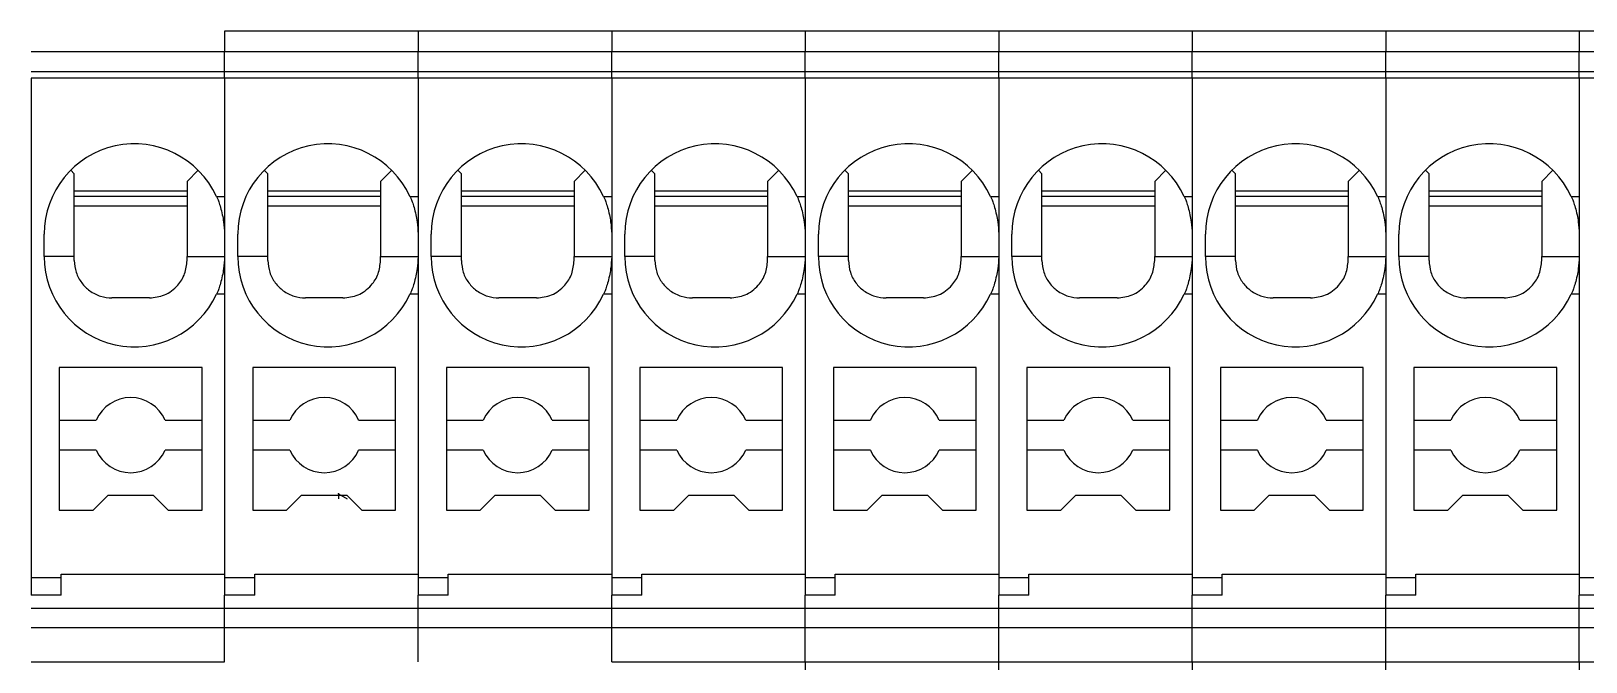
# Model space of a CAD drawing. Header units: millimetres. Extents: x 24 to 293, y 35 to 211.
# Drawn here: x 98.52 to 119.2, y 93.34 to 101.73 of the extents above; entities that cross this region are included whole.
import ezdxf

# ---------------------------------------------------------------- set-up
doc = ezdxf.new("R2010")
doc.units = ezdxf.units.MM
doc.header["$PDSIZE"] = -1

msp = doc.modelspace()

# ---------------------------------------------------------------- linework, layer by layer
at = {"color": 7, "linetype": 'Continuous', "lineweight": 25}
for p, q in [((103.666, 101.728), (101.091, 101.728)), ((101.091, 101.728), (101.091, 101.454)), ((106.241, 101.728), (103.666, 101.728)), ((103.666, 101.728), (103.666, 101.454)), ((108.816, 101.728), (106.241, 101.728)), ((106.241, 101.728), (106.241, 101.454)), ((108.816, 101.728), (108.816, 101.454)), ((111.391, 101.728), (108.816, 101.728)), ((113.966, 101.728), (111.391, 101.728)), ((111.391, 101.728), (111.391, 101.454)), ((113.966, 101.728), (113.966, 101.454)), ((116.541, 101.728), (113.966, 101.728)), ((119.116, 101.728), (116.541, 101.728)), ((116.541, 101.728), (116.541, 101.454)), ((119.116, 101.728), (119.116, 101.454)), ((121.691, 101.728), (119.116, 101.728)), ((101.091, 101.454), (98.516, 101.454)), ((103.666, 101.454), (101.091, 101.454)), ((101.091, 101.187), (101.091, 101.454)), ((106.241, 101.454), (103.666, 101.454)), ((103.666, 101.187), (103.666, 101.454)), ((108.816, 101.454), (106.241, 101.454)), ((106.241, 101.187), (106.241, 101.454)), ((108.816, 101.187), (108.816, 101.454)), ((111.391, 101.454), (108.816, 101.454)), ((113.966, 101.454), (111.391, 101.454)), ((111.391, 101.187), (111.391, 101.454)), ((113.966, 101.187), (113.966, 101.454)), ((116.541, 101.454), (113.966, 101.454)), ((119.116, 101.454), (116.541, 101.454)), ((116.541, 101.187), (116.541, 101.454)), ((119.116, 101.187), (119.116, 101.454)), ((121.691, 101.454), (119.116, 101.454)), ((101.091, 101.187), (98.516, 101.187)), ((103.666, 101.187), (101.091, 101.187)), ((101.091, 101.103), (101.091, 101.187)), ((106.241, 101.187), (103.666, 101.187)), ((103.666, 101.103), (103.666, 101.187)), ((108.816, 101.187), (106.241, 101.187)), ((106.241, 101.103), (106.241, 101.187)), ((108.816, 101.103), (108.816, 101.187)), ((111.391, 101.187), (108.816, 101.187)), ((113.966, 101.187), (111.391, 101.187)), ((111.391, 101.103), (111.391, 101.187)), ((113.966, 101.103), (113.966, 101.187)), ((116.541, 101.187), (113.966, 101.187)), ((119.116, 101.187), (116.541, 101.187)), ((116.541, 101.103), (116.541, 101.187)), ((119.116, 101.103), (119.116, 101.187)), ((121.691, 101.187), (119.116, 101.187)), ((101.091, 101.103), (98.516, 101.103)), ((98.516, 101.103), (98.516, 94.453)), ((103.666, 101.103), (101.091, 101.103)), ((101.091, 101.103), (101.091, 94.453)), ((101.091, 101.103), (101.091, 99.528)), ((106.241, 101.103), (103.666, 101.103)), ((103.666, 101.103), (103.666, 94.453)), ((103.666, 101.103), (103.666, 99.528)), ((108.816, 101.103), (106.241, 101.103)), ((106.241, 101.103), (106.241, 94.453)), ((106.241, 101.103), (106.241, 99.528)), ((108.816, 101.103), (108.816, 99.528)), ((111.391, 101.103), (108.816, 101.103)), ((108.816, 101.103), (108.816, 94.453)), ((113.966, 101.103), (111.391, 101.103)), ((111.391, 101.103), (111.391, 94.453)), ((111.391, 101.103), (111.391, 99.528)), ((113.966, 101.103), (113.966, 99.528)), ((116.541, 101.103), (113.966, 101.103)), ((113.966, 101.103), (113.966, 94.453)), ((119.116, 101.103), (116.541, 101.103)), ((116.541, 101.103), (116.541, 94.453)), ((116.541, 101.103), (116.541, 99.528)), ((119.116, 101.103), (119.116, 99.528)), ((121.691, 101.103), (119.116, 101.103)), ((119.116, 101.103), (119.116, 94.453)), ((99.091, 99.828), (99.043, 99.877)), ((99.091, 98.728), (99.091, 99.828)), ((100.74, 99.877), (100.591, 99.728)), ((100.591, 99.728), (100.591, 98.728)), ((101.666, 99.828), (101.618, 99.877)), ((101.666, 98.728), (101.666, 99.828)), ((103.315, 99.877), (103.166, 99.728)), ((103.166, 99.728), (103.166, 98.728)), ((104.241, 99.828), (104.193, 99.877)), ((104.241, 98.728), (104.241, 99.828)), ((105.89, 99.877), (105.741, 99.728)), ((105.741, 99.728), (105.741, 98.728)), ((106.816, 99.828), (106.768, 99.877)), ((106.816, 98.728), (106.816, 99.828)), ((108.465, 99.877), (108.316, 99.728)), ((108.316, 99.728), (108.316, 98.728)), ((109.391, 99.828), (109.343, 99.877)), ((109.391, 98.728), (109.391, 99.828)), ((111.04, 99.877), (110.891, 99.728)), ((110.891, 99.728), (110.891, 98.728)), ((111.966, 99.828), (111.918, 99.877)), ((111.966, 98.728), (111.966, 99.828)), ((113.615, 99.877), (113.466, 99.728)), ((113.466, 99.728), (113.466, 98.728)), ((114.541, 99.828), (114.493, 99.877)), ((114.541, 98.728), (114.541, 99.828)), ((116.19, 99.877), (116.041, 99.728)), ((116.041, 99.728), (116.041, 98.728)), ((117.116, 99.828), (117.068, 99.877)), ((117.116, 98.728), (117.116, 99.828)), ((118.765, 99.877), (118.616, 99.728)), ((118.616, 99.728), (118.616, 98.728)), ((99.091, 99.603), (100.591, 99.603)), ((100.591, 99.528), (99.091, 99.528)), ((100.982, 99.528), (101.091, 99.528)), ((101.666, 99.603), (103.166, 99.603)), ((103.166, 99.528), (101.666, 99.528)), ((103.557, 99.528), (103.666, 99.528)), ((104.241, 99.603), (105.741, 99.603)), ((105.741, 99.528), (104.241, 99.528)), ((106.132, 99.528), (106.241, 99.528)), ((106.816, 99.603), (108.316, 99.603)), ((108.316, 99.528), (106.816, 99.528)), ((108.707, 99.528), (108.816, 99.528)), ((109.391, 99.603), (110.891, 99.603)), ((110.891, 99.528), (109.391, 99.528)), ((111.282, 99.528), (111.391, 99.528)), ((111.966, 99.603), (113.466, 99.603)), ((113.466, 99.528), (111.966, 99.528)), ((113.857, 99.528), (113.966, 99.528)), ((114.541, 99.603), (116.041, 99.603)), ((116.041, 99.528), (114.541, 99.528)), ((116.432, 99.528), (116.541, 99.528)), ((117.116, 99.603), (118.616, 99.603)), ((118.616, 99.528), (117.116, 99.528)), ((119.007, 99.528), (119.116, 99.528)), ((99.091, 99.403), (100.591, 99.403)), ((101.666, 99.403), (103.166, 99.403)), ((104.241, 99.403), (105.741, 99.403)), ((106.816, 99.403), (108.316, 99.403)), ((109.391, 99.403), (110.891, 99.403)), ((111.966, 99.403), (113.466, 99.403)), ((114.541, 99.403), (116.041, 99.403)), ((117.116, 99.403), (118.616, 99.403)), ((98.691, 98.728), (98.691, 99.028)), ((101.266, 98.728), (101.266, 99.028)), ((103.841, 98.728), (103.841, 99.028)), ((106.416, 98.728), (106.416, 99.028)), ((108.991, 98.728), (108.991, 99.028)), ((111.566, 98.728), (111.566, 99.028)), ((114.141, 98.728), (114.141, 99.028)), ((116.716, 98.728), (116.716, 99.028)), ((99.091, 98.728), (98.691, 98.728)), ((100.591, 98.728), (101.091, 98.728)), ((101.666, 98.728), (101.266, 98.728)), ((103.166, 98.728), (103.666, 98.728)), ((104.241, 98.728), (103.841, 98.728)), ((105.741, 98.728), (106.241, 98.728)), ((106.816, 98.728), (106.416, 98.728)), ((108.316, 98.728), (108.816, 98.728)), ((109.391, 98.728), (108.991, 98.728)), ((110.891, 98.728), (111.391, 98.728)), ((111.966, 98.728), (111.566, 98.728)), ((113.466, 98.728), (113.966, 98.728)), ((114.541, 98.728), (114.141, 98.728)), ((116.041, 98.728), (116.541, 98.728)), ((117.116, 98.728), (116.716, 98.728)), ((118.616, 98.728), (119.116, 98.728)), ((101.091, 98.228), (100.982, 98.228)), ((101.091, 98.228), (101.091, 94.503)), ((103.666, 98.228), (103.557, 98.228)), ((103.666, 98.228), (103.666, 94.503)), ((106.241, 98.228), (106.132, 98.228)), ((106.241, 98.228), (106.241, 94.503)), ((108.816, 98.228), (108.707, 98.228)), ((108.816, 98.228), (108.816, 94.503)), ((111.391, 98.228), (111.282, 98.228)), ((111.391, 98.228), (111.391, 94.503)), ((113.966, 98.228), (113.857, 98.228)), ((113.966, 98.228), (113.966, 94.503)), ((116.541, 98.228), (116.432, 98.228)), ((116.541, 98.228), (116.541, 94.503)), ((119.116, 98.228), (119.007, 98.228)), ((119.116, 98.228), (119.116, 94.503)), ((100.791, 97.253), (98.891, 97.253)), ((98.891, 97.253), (98.891, 95.353)), ((100.791, 95.353), (100.791, 97.253)), ((103.366, 97.253), (101.466, 97.253)), ((101.466, 97.253), (101.466, 95.353)), ((103.366, 95.353), (103.366, 97.253)), ((105.941, 97.253), (104.041, 97.253)), ((104.041, 97.253), (104.041, 95.353)), ((105.941, 95.353), (105.941, 97.253)), ((108.516, 97.253), (106.616, 97.253)), ((106.616, 97.253), (106.616, 95.353)), ((108.516, 95.353), (108.516, 97.253)), ((111.091, 97.253), (109.191, 97.253)), ((109.191, 97.253), (109.191, 95.353)), ((111.091, 95.353), (111.091, 97.253)), ((113.666, 97.253), (111.766, 97.253)), ((111.766, 97.253), (111.766, 95.353)), ((113.666, 95.353), (113.666, 97.253)), ((116.241, 97.253), (114.341, 97.253)), ((114.341, 97.253), (114.341, 95.353)), ((116.241, 95.353), (116.241, 97.253)), ((118.816, 97.253), (116.916, 97.253)), ((116.916, 97.253), (116.916, 95.353)), ((118.816, 95.353), (118.816, 97.253)), ((98.891, 96.553), (99.383, 96.553)), ((100.299, 96.553), (100.791, 96.553)), ((101.466, 96.553), (101.958, 96.553)), ((102.874, 96.553), (103.366, 96.553)), ((104.041, 96.553), (104.533, 96.553)), ((105.449, 96.553), (105.941, 96.553)), ((106.616, 96.553), (107.108, 96.553)), ((108.024, 96.553), (108.516, 96.553)), ((109.191, 96.553), (109.683, 96.553)), ((110.599, 96.553), (111.091, 96.553)), ((111.766, 96.553), (112.258, 96.553)), ((113.174, 96.553), (113.666, 96.553)), ((114.341, 96.553), (114.833, 96.553)), ((115.749, 96.553), (116.241, 96.553)), ((116.916, 96.553), (117.408, 96.553)), ((118.324, 96.553), (118.816, 96.553)), ((99.383, 96.153), (98.891, 96.153)), ((100.791, 96.153), (100.299, 96.153)), ((101.958, 96.153), (101.466, 96.153)), ((103.366, 96.153), (102.874, 96.153)), ((104.533, 96.153), (104.041, 96.153)), ((105.941, 96.153), (105.449, 96.153)), ((107.108, 96.153), (106.616, 96.153)), ((108.516, 96.153), (108.024, 96.153)), ((109.683, 96.153), (109.191, 96.153)), ((111.091, 96.153), (110.599, 96.153)), ((112.258, 96.153), (111.766, 96.153)), ((113.666, 96.153), (113.174, 96.153)), ((114.833, 96.153), (114.341, 96.153)), ((116.241, 96.153), (115.749, 96.153)), ((117.408, 96.153), (116.916, 96.153)), ((118.816, 96.153), (118.324, 96.153)), ((99.341, 95.353), (99.541, 95.553)), ((99.541, 95.553), (100.141, 95.553)), ((100.141, 95.553), (100.341, 95.353)), ((101.916, 95.353), (102.116, 95.553)), ((102.116, 95.553), (102.716, 95.553)), ((102.716, 95.553), (102.916, 95.353)), ((104.491, 95.353), (104.691, 95.553)), ((104.691, 95.553), (105.291, 95.553)), ((105.291, 95.553), (105.491, 95.353)), ((107.066, 95.353), (107.266, 95.553)), ((107.266, 95.553), (107.866, 95.553)), ((107.866, 95.553), (108.066, 95.353)), ((109.641, 95.353), (109.841, 95.553)), ((109.841, 95.553), (110.441, 95.553)), ((110.441, 95.553), (110.641, 95.353)), ((112.216, 95.353), (112.416, 95.553)), ((112.416, 95.553), (113.016, 95.553)), ((113.016, 95.553), (113.216, 95.353)), ((114.791, 95.353), (114.991, 95.553)), ((114.991, 95.553), (115.591, 95.553)), ((115.591, 95.553), (115.791, 95.353)), ((117.366, 95.353), (117.566, 95.553)), ((117.566, 95.553), (118.166, 95.553)), ((118.166, 95.553), (118.366, 95.353)), ((98.891, 95.353), (99.341, 95.353)), ((100.341, 95.353), (100.791, 95.353)), ((101.466, 95.353), (101.916, 95.353)), ((102.916, 95.353), (103.366, 95.353)), ((104.041, 95.353), (104.491, 95.353)), ((105.491, 95.353), (105.941, 95.353)), ((106.616, 95.353), (107.066, 95.353)), ((108.066, 95.353), (108.516, 95.353)), ((109.191, 95.353), (109.641, 95.353)), ((110.641, 95.353), (111.091, 95.353)), ((111.766, 95.353), (112.216, 95.353)), ((113.216, 95.353), (113.666, 95.353)), ((114.341, 95.353), (114.791, 95.353)), ((115.791, 95.353), (116.241, 95.353)), ((116.916, 95.353), (117.366, 95.353)), ((118.366, 95.353), (118.816, 95.353)), ((98.916, 94.453), (98.516, 94.453)), ((98.516, 94.453), (98.516, 94.225)), ((98.916, 94.503), (101.091, 94.503)), ((98.916, 94.453), (98.916, 94.503)), ((98.916, 94.225), (98.916, 94.453)), ((101.491, 94.453), (101.091, 94.453)), ((101.091, 94.453), (101.091, 94.225)), ((101.491, 94.503), (103.666, 94.503)), ((101.491, 94.453), (101.491, 94.503)), ((101.491, 94.225), (101.491, 94.453)), ((104.066, 94.453), (103.666, 94.453)), ((103.666, 94.453), (103.666, 94.225)), ((104.066, 94.503), (106.241, 94.503)), ((104.066, 94.453), (104.066, 94.503)), ((104.066, 94.225), (104.066, 94.453)), ((106.641, 94.453), (106.241, 94.453)), ((106.241, 94.453), (106.241, 94.225)), ((106.641, 94.503), (108.816, 94.503)), ((106.641, 94.453), (106.641, 94.503)), ((106.641, 94.225), (106.641, 94.453)), ((109.216, 94.453), (108.816, 94.453)), ((108.816, 94.453), (108.816, 94.225)), ((109.216, 94.503), (111.391, 94.503)), ((109.216, 94.453), (109.216, 94.503)), ((109.216, 94.225), (109.216, 94.453)), ((111.791, 94.453), (111.391, 94.453)), ((111.391, 94.453), (111.391, 94.225)), ((111.791, 94.503), (113.966, 94.503)), ((111.791, 94.453), (111.791, 94.503)), ((111.791, 94.225), (111.791, 94.453)), ((114.366, 94.453), (113.966, 94.453)), ((113.966, 94.453), (113.966, 94.225)), ((114.366, 94.503), (116.541, 94.503)), ((114.366, 94.453), (114.366, 94.503)), ((114.366, 94.225), (114.366, 94.453)), ((116.941, 94.453), (116.541, 94.453)), ((116.541, 94.453), (116.541, 94.225)), ((116.941, 94.503), (119.116, 94.503)), ((116.941, 94.453), (116.941, 94.503)), ((116.941, 94.225), (116.941, 94.453)), ((119.516, 94.453), (119.116, 94.453)), ((119.116, 94.453), (119.116, 94.225)), ((98.916, 94.225), (98.516, 94.225)), ((101.491, 94.225), (101.091, 94.225)), ((101.091, 94.048), (101.091, 94.225)), ((104.066, 94.225), (103.666, 94.225)), ((103.666, 94.048), (103.666, 94.225)), ((106.641, 94.225), (106.241, 94.225)), ((106.241, 94.048), (106.241, 94.225)), ((108.816, 94.048), (108.816, 94.225)), ((109.216, 94.225), (108.816, 94.225)), ((111.791, 94.225), (111.391, 94.225)), ((111.391, 94.048), (111.391, 94.225)), ((113.966, 94.048), (113.966, 94.225)), ((114.366, 94.225), (113.966, 94.225)), ((116.941, 94.225), (116.541, 94.225)), ((116.541, 94.048), (116.541, 94.225)), ((119.116, 94.048), (119.116, 94.225)), ((119.516, 94.225), (119.116, 94.225)), ((101.091, 94.048), (98.516, 94.048)), ((103.666, 94.048), (101.091, 94.048)), ((101.091, 93.792), (101.091, 94.048)), ((106.241, 94.048), (103.666, 94.048)), ((103.666, 93.792), (103.666, 94.048)), ((108.816, 94.048), (106.241, 94.048)), ((106.241, 93.792), (106.241, 94.048)), ((108.816, 93.792), (108.816, 94.048)), ((111.391, 94.048), (108.816, 94.048)), ((113.966, 94.048), (111.391, 94.048)), ((111.391, 93.792), (111.391, 94.048)), ((113.966, 93.792), (113.966, 94.048)), ((116.541, 94.048), (113.966, 94.048)), ((119.116, 94.048), (116.541, 94.048)), ((116.541, 93.792), (116.541, 94.048)), ((119.116, 93.792), (119.116, 94.048)), ((121.691, 94.048), (119.116, 94.048)), ((98.516, 93.792), (101.091, 93.792)), ((101.091, 93.792), (103.666, 93.792)), ((101.091, 93.336), (101.091, 93.792)), ((103.666, 93.792), (106.241, 93.792)), ((103.666, 93.336), (103.666, 93.792)), ((106.241, 93.792), (108.816, 93.792)), ((106.241, 93.336), (106.241, 93.792)), ((108.816, 93.336), (108.816, 93.792)), ((108.816, 93.792), (111.391, 93.792)), ((111.391, 93.792), (113.966, 93.792)), ((111.391, 93.336), (111.391, 93.792)), ((113.966, 93.336), (113.966, 93.792)), ((113.966, 93.792), (116.541, 93.792)), ((116.541, 93.792), (119.116, 93.792)), ((116.541, 93.336), (116.541, 93.792)), ((119.116, 93.336), (119.116, 93.792)), ((119.116, 93.792), (121.691, 93.792)), ((98.516, 93.336), (101.091, 93.336)), ((106.241, 93.336), (108.816, 93.336)), ((108.816, 93.336), (108.816, 90.77)), ((108.816, 93.336), (111.391, 93.336)), ((111.391, 93.336), (113.966, 93.336)), ((111.391, 90.77), (111.391, 93.336)), ((113.966, 93.336), (113.966, 90.77)), ((113.966, 93.336), (116.541, 93.336)), ((116.541, 93.336), (119.116, 93.336)), ((116.541, 90.77), (116.541, 93.336)), ((119.116, 93.336), (119.116, 90.77)), ((119.116, 93.336), (121.691, 93.336))]:
    msp.add_line(p, q, dxfattribs=at)
at = {"color": 7, "linetype": 'Continuous'}
for q in [(102.608, 95.506), (102.722, 95.506)]:
    msp.add_line((102.608, 95.572), q, dxfattribs=at)
at = {"color": 7, "linetype": 'Continuous', "lineweight": 25}
for centre, radius, start, end in [((99.891, 99.028), 1.2, 24.6243, 180), ((102.466, 99.028), 1.2, 24.6243, 180), ((105.041, 99.028), 1.2, 24.6243, 180), ((107.616, 99.028), 1.2, 24.6243, 180), ((110.191, 99.028), 1.2, 24.6243, 180), ((112.766, 99.028), 1.2, 24.6243, 180), ((115.341, 99.028), 1.2, 24.6243, 180), ((117.916, 99.028), 1.2, 24.6243, 180), ((99.891, 98.728), 1.2, 180, 335.3757), ((102.466, 98.728), 1.2, 180, 335.3757), ((105.041, 98.728), 1.2, 180, 335.3757), ((107.616, 98.728), 1.2, 180, 335.3757), ((110.191, 98.728), 1.2, 180, 335.3757), ((112.766, 98.728), 1.2, 180, 335.3757), ((115.341, 98.728), 1.2, 180, 335.3757), ((117.916, 98.728), 1.2, 180, 335.3757), ((99.841, 96.353), 0.5, 23.5782, 156.4218), ((102.416, 96.353), 0.5, 23.5782, 156.4218), ((104.991, 96.353), 0.5, 23.5782, 156.4218), ((107.566, 96.353), 0.5, 23.5782, 156.4218), ((110.141, 96.353), 0.5, 23.5782, 156.4218), ((112.716, 96.353), 0.5, 23.5782, 156.4218), ((115.291, 96.353), 0.5, 23.5782, 156.4218), ((117.866, 96.353), 0.5, 23.5782, 156.4218), ((99.841, 96.353), 0.5, 203.5782, 336.4218), ((102.416, 96.353), 0.5, 203.5782, 336.4218), ((104.991, 96.353), 0.5, 203.5782, 336.4218), ((107.566, 96.353), 0.5, 203.5782, 336.4218), ((110.141, 96.353), 0.5, 203.5782, 336.4218), ((112.716, 96.353), 0.5, 203.5782, 336.4218), ((115.291, 96.353), 0.5, 203.5782, 336.4218), ((117.866, 96.353), 0.5, 203.5782, 336.4218)]:
    msp.add_arc(centre, radius, start, end, dxfattribs=at)
for points, knots in [([(100.982, 99.528), (100.985, 99.523), (100.991, 99.515), (101.013, 99.457), (101.036, 99.385), (101.06, 99.293), (101.082, 99.174), (101.088, 99.083), (101.091, 99.028)], [0, 0, 0, 0, 0.2068094, 0.3426043, 0.5000085, 0.6574117, 0.7932034, 1, 1, 1, 1]), ([(103.557, 99.528), (103.56, 99.523), (103.566, 99.515), (103.588, 99.457), (103.611, 99.385), (103.635, 99.293), (103.657, 99.174), (103.663, 99.083), (103.666, 99.028)], [0, 0, 0, 0, 0.206809, 0.342604, 0.500009, 0.657412, 0.793203, 1, 1, 1, 1]), ([(106.132, 99.528), (106.135, 99.523), (106.141, 99.515), (106.163, 99.457), (106.186, 99.385), (106.21, 99.293), (106.232, 99.174), (106.238, 99.083), (106.241, 99.028)], [0, 0, 0, 0, 0.2068094, 0.3426043, 0.5000085, 0.6574117, 0.7932034, 1, 1, 1, 1]), ([(108.707, 99.528), (108.71, 99.523), (108.716, 99.515), (108.738, 99.457), (108.761, 99.385), (108.785, 99.293), (108.807, 99.174), (108.813, 99.083), (108.816, 99.028)], [0, 0, 0, 0, 0.206809, 0.342604, 0.500009, 0.657412, 0.793203, 1, 1, 1, 1]), ([(111.282, 99.528), (111.285, 99.523), (111.291, 99.515), (111.313, 99.457), (111.336, 99.385), (111.36, 99.293), (111.382, 99.174), (111.388, 99.083), (111.391, 99.028)], [0, 0, 0, 0, 0.206809, 0.342604, 0.500009, 0.657412, 0.793203, 1, 1, 1, 1]), ([(113.857, 99.528), (113.86, 99.523), (113.866, 99.515), (113.888, 99.457), (113.911, 99.385), (113.935, 99.293), (113.957, 99.174), (113.963, 99.083), (113.966, 99.028)], [0, 0, 0, 0, 0.206809, 0.342604, 0.500009, 0.657412, 0.793203, 1, 1, 1, 1]), ([(116.432, 99.528), (116.435, 99.523), (116.441, 99.515), (116.463, 99.457), (116.486, 99.385), (116.51, 99.293), (116.532, 99.174), (116.538, 99.083), (116.541, 99.028)], [0, 0, 0, 0, 0.206809, 0.342604, 0.500009, 0.657412, 0.793203, 1, 1, 1, 1]), ([(119.007, 99.528), (119.01, 99.523), (119.016, 99.515), (119.038, 99.457), (119.061, 99.385), (119.085, 99.293), (119.107, 99.174), (119.113, 99.083), (119.116, 99.028)], [0, 0, 0, 0, 0.206809, 0.342604, 0.500009, 0.657412, 0.793203, 1, 1, 1, 1]), ([(99.091, 98.678), (99.091, 98.684), (99.091, 98.693), (99.091, 98.706), (99.091, 98.717), (99.091, 98.725), (99.091, 98.728)], [0, 0, 0, 0, 0.3399528, 0.5599709, 0.779988, 1, 1, 1, 1]), ([(100.591, 98.678), (100.591, 98.684), (100.591, 98.693), (100.591, 98.706), (100.591, 98.717), (100.591, 98.725), (100.591, 98.728)], [0, 0, 0, 0, 0.3400055, 0.5600154, 0.7800145, 1, 1, 1, 1]), ([(101.091, 98.728), (101.088, 98.673), (101.082, 98.583), (101.06, 98.464), (101.036, 98.371), (101.013, 98.299), (100.991, 98.242), (100.985, 98.233), (100.982, 98.228)], [0, 0, 0, 0, 0.206788, 0.342579, 0.499983, 0.657389, 0.793187, 1, 1, 1, 1]), ([(101.666, 98.678), (101.666, 98.684), (101.666, 98.693), (101.666, 98.706), (101.666, 98.717), (101.666, 98.725), (101.666, 98.728)], [0, 0, 0, 0, 0.339953, 0.559971, 0.779988, 1, 1, 1, 1]), ([(103.166, 98.678), (103.166, 98.684), (103.166, 98.693), (103.166, 98.706), (103.166, 98.717), (103.166, 98.725), (103.166, 98.728)], [0, 0, 0, 0, 0.3400055, 0.5600154, 0.7800145, 1, 1, 1, 1]), ([(103.666, 98.728), (103.663, 98.673), (103.657, 98.583), (103.635, 98.464), (103.611, 98.371), (103.588, 98.299), (103.566, 98.242), (103.56, 98.233), (103.557, 98.228)], [0, 0, 0, 0, 0.206788, 0.342579, 0.499983, 0.657389, 0.793187, 1, 1, 1, 1]), ([(104.241, 98.678), (104.241, 98.684), (104.241, 98.693), (104.241, 98.706), (104.241, 98.717), (104.241, 98.725), (104.241, 98.728)], [0, 0, 0, 0, 0.339953, 0.559971, 0.779988, 1, 1, 1, 1]), ([(105.741, 98.678), (105.741, 98.684), (105.741, 98.693), (105.741, 98.706), (105.741, 98.717), (105.741, 98.725), (105.741, 98.728)], [0, 0, 0, 0, 0.340006, 0.560015, 0.780014, 1, 1, 1, 1]), ([(106.241, 98.728), (106.238, 98.673), (106.232, 98.583), (106.21, 98.464), (106.186, 98.371), (106.163, 98.299), (106.141, 98.242), (106.135, 98.233), (106.132, 98.228)], [0, 0, 0, 0, 0.206788, 0.342579, 0.499983, 0.657389, 0.793187, 1, 1, 1, 1]), ([(106.816, 98.678), (106.816, 98.684), (106.816, 98.693), (106.816, 98.706), (106.816, 98.717), (106.816, 98.725), (106.816, 98.728)], [0, 0, 0, 0, 0.339953, 0.559971, 0.779988, 1, 1, 1, 1]), ([(108.316, 98.678), (108.316, 98.684), (108.316, 98.693), (108.316, 98.706), (108.316, 98.717), (108.316, 98.725), (108.316, 98.728)], [0, 0, 0, 0, 0.340006, 0.560015, 0.780014, 1, 1, 1, 1]), ([(108.816, 98.728), (108.813, 98.673), (108.807, 98.583), (108.785, 98.464), (108.761, 98.371), (108.738, 98.299), (108.716, 98.242), (108.71, 98.233), (108.707, 98.228)], [0, 0, 0, 0, 0.206788, 0.342579, 0.499983, 0.657389, 0.793187, 1, 1, 1, 1]), ([(109.391, 98.678), (109.391, 98.684), (109.391, 98.693), (109.391, 98.706), (109.391, 98.717), (109.391, 98.725), (109.391, 98.728)], [0, 0, 0, 0, 0.339953, 0.559971, 0.779988, 1, 1, 1, 1]), ([(110.891, 98.678), (110.891, 98.684), (110.891, 98.693), (110.891, 98.706), (110.891, 98.717), (110.891, 98.725), (110.891, 98.728)], [0, 0, 0, 0, 0.3400055, 0.5600154, 0.7800145, 1, 1, 1, 1]), ([(111.391, 98.728), (111.388, 98.673), (111.382, 98.583), (111.36, 98.464), (111.336, 98.371), (111.313, 98.299), (111.291, 98.242), (111.285, 98.233), (111.282, 98.228)], [0, 0, 0, 0, 0.206788, 0.342579, 0.499983, 0.657389, 0.793187, 1, 1, 1, 1]), ([(111.966, 98.678), (111.966, 98.684), (111.966, 98.693), (111.966, 98.706), (111.966, 98.717), (111.966, 98.725), (111.966, 98.728)], [0, 0, 0, 0, 0.339953, 0.559971, 0.779988, 1, 1, 1, 1]), ([(113.466, 98.678), (113.466, 98.684), (113.466, 98.693), (113.466, 98.706), (113.466, 98.717), (113.466, 98.725), (113.466, 98.728)], [0, 0, 0, 0, 0.340006, 0.560015, 0.780014, 1, 1, 1, 1]), ([(113.966, 98.728), (113.963, 98.673), (113.957, 98.583), (113.935, 98.464), (113.911, 98.371), (113.888, 98.299), (113.866, 98.242), (113.86, 98.233), (113.857, 98.228)], [0, 0, 0, 0, 0.206788, 0.342579, 0.499983, 0.657389, 0.793187, 1, 1, 1, 1]), ([(114.541, 98.678), (114.541, 98.684), (114.541, 98.693), (114.541, 98.706), (114.541, 98.717), (114.541, 98.725), (114.541, 98.728)], [0, 0, 0, 0, 0.339953, 0.559971, 0.779988, 1, 1, 1, 1]), ([(116.041, 98.678), (116.041, 98.684), (116.041, 98.693), (116.041, 98.706), (116.041, 98.717), (116.041, 98.725), (116.041, 98.728)], [0, 0, 0, 0, 0.3400055, 0.5600154, 0.7800145, 1, 1, 1, 1]), ([(116.541, 98.728), (116.538, 98.673), (116.532, 98.583), (116.51, 98.464), (116.486, 98.371), (116.463, 98.299), (116.441, 98.242), (116.435, 98.233), (116.432, 98.228)], [0, 0, 0, 0, 0.206788, 0.342579, 0.499983, 0.657389, 0.793187, 1, 1, 1, 1]), ([(117.116, 98.678), (117.116, 98.684), (117.116, 98.693), (117.116, 98.706), (117.116, 98.717), (117.116, 98.725), (117.116, 98.728)], [0, 0, 0, 0, 0.3399528, 0.5599709, 0.779988, 1, 1, 1, 1]), ([(118.616, 98.678), (118.616, 98.684), (118.616, 98.693), (118.616, 98.706), (118.616, 98.717), (118.616, 98.725), (118.616, 98.728)], [0, 0, 0, 0, 0.340006, 0.560015, 0.780014, 1, 1, 1, 1]), ([(119.116, 98.728), (119.113, 98.673), (119.107, 98.583), (119.085, 98.464), (119.061, 98.371), (119.038, 98.299), (119.016, 98.242), (119.01, 98.233), (119.007, 98.228)], [0, 0, 0, 0, 0.206788, 0.342579, 0.499983, 0.657389, 0.793187, 1, 1, 1, 1]), ([(99.091, 98.678), (99.096, 98.624), (99.106, 98.516), (99.185, 98.374), (99.299, 98.262), (99.442, 98.191), (99.541, 98.182), (99.591, 98.178)], [0, 0, 0, 0, 0.1863597, 0.3728312, 0.5595427, 0.779639, 1, 1, 1, 1]), ([(100.091, 98.178), (100.159, 98.186), (100.294, 98.201), (100.464, 98.326), (100.572, 98.496), (100.585, 98.618), (100.591, 98.678)], [0, 0, 0, 0, 0.280277, 0.55985, 0.779964, 1, 1, 1, 1]), ([(101.666, 98.678), (101.671, 98.624), (101.681, 98.516), (101.76, 98.374), (101.874, 98.262), (102.017, 98.191), (102.116, 98.182), (102.166, 98.178)], [0, 0, 0, 0, 0.18636, 0.372831, 0.559543, 0.779639, 1, 1, 1, 1]), ([(102.666, 98.178), (102.734, 98.186), (102.869, 98.201), (103.039, 98.326), (103.147, 98.496), (103.16, 98.618), (103.166, 98.678)], [0, 0, 0, 0, 0.280277, 0.55985, 0.779964, 1, 1, 1, 1]), ([(104.241, 98.678), (104.246, 98.624), (104.256, 98.516), (104.335, 98.374), (104.449, 98.262), (104.592, 98.191), (104.691, 98.182), (104.741, 98.178)], [0, 0, 0, 0, 0.18636, 0.372831, 0.559543, 0.779639, 1, 1, 1, 1]), ([(105.241, 98.178), (105.309, 98.186), (105.444, 98.201), (105.614, 98.326), (105.722, 98.496), (105.735, 98.618), (105.741, 98.678)], [0, 0, 0, 0, 0.2802771, 0.5598499, 0.7799638, 1, 1, 1, 1]), ([(106.816, 98.678), (106.821, 98.624), (106.831, 98.516), (106.91, 98.374), (107.024, 98.262), (107.167, 98.191), (107.266, 98.182), (107.316, 98.178)], [0, 0, 0, 0, 0.18636, 0.372831, 0.559543, 0.779639, 1, 1, 1, 1]), ([(107.816, 98.178), (107.884, 98.186), (108.019, 98.201), (108.189, 98.326), (108.297, 98.496), (108.31, 98.618), (108.316, 98.678)], [0, 0, 0, 0, 0.2802771, 0.5598499, 0.7799638, 1, 1, 1, 1]), ([(109.391, 98.678), (109.396, 98.624), (109.406, 98.516), (109.485, 98.374), (109.599, 98.262), (109.742, 98.191), (109.841, 98.182), (109.891, 98.178)], [0, 0, 0, 0, 0.18636, 0.372831, 0.559543, 0.779639, 1, 1, 1, 1]), ([(110.391, 98.178), (110.459, 98.186), (110.594, 98.201), (110.764, 98.326), (110.872, 98.496), (110.885, 98.618), (110.891, 98.678)], [0, 0, 0, 0, 0.2802771, 0.5598499, 0.7799638, 1, 1, 1, 1]), ([(111.966, 98.678), (111.971, 98.624), (111.981, 98.516), (112.06, 98.374), (112.174, 98.262), (112.317, 98.191), (112.416, 98.182), (112.466, 98.178)], [0, 0, 0, 0, 0.18636, 0.372831, 0.559543, 0.779639, 1, 1, 1, 1]), ([(112.966, 98.178), (113.034, 98.186), (113.169, 98.201), (113.339, 98.326), (113.447, 98.496), (113.46, 98.618), (113.466, 98.678)], [0, 0, 0, 0, 0.280277, 0.55985, 0.779964, 1, 1, 1, 1]), ([(114.541, 98.678), (114.546, 98.624), (114.556, 98.516), (114.635, 98.374), (114.749, 98.262), (114.892, 98.191), (114.991, 98.182), (115.041, 98.178)], [0, 0, 0, 0, 0.18636, 0.372831, 0.559543, 0.779639, 1, 1, 1, 1]), ([(115.541, 98.178), (115.609, 98.186), (115.744, 98.201), (115.914, 98.326), (116.022, 98.496), (116.035, 98.618), (116.041, 98.678)], [0, 0, 0, 0, 0.280277, 0.55985, 0.779964, 1, 1, 1, 1]), ([(117.116, 98.678), (117.121, 98.624), (117.131, 98.516), (117.21, 98.374), (117.324, 98.262), (117.467, 98.191), (117.566, 98.182), (117.616, 98.178)], [0, 0, 0, 0, 0.1863597, 0.3728312, 0.5595427, 0.779639, 1, 1, 1, 1]), ([(118.116, 98.178), (118.184, 98.186), (118.319, 98.201), (118.489, 98.326), (118.597, 98.496), (118.61, 98.618), (118.616, 98.678)], [0, 0, 0, 0, 0.280277, 0.55985, 0.779964, 1, 1, 1, 1]), ([(100.091, 98.178), (100.045, 98.178), (99.953, 98.178), (99.763, 98.178), (99.656, 98.178), (99.591, 98.178)], [0, 0, 0, 0, 0.280521, 0.560105, 1, 1, 1, 1]), ([(102.666, 98.178), (102.62, 98.178), (102.528, 98.178), (102.338, 98.178), (102.231, 98.178), (102.166, 98.178)], [0, 0, 0, 0, 0.280521, 0.560105, 1, 1, 1, 1]), ([(105.241, 98.178), (105.195, 98.178), (105.103, 98.178), (104.913, 98.178), (104.806, 98.178), (104.741, 98.178)], [0, 0, 0, 0, 0.280521, 0.560105, 1, 1, 1, 1]), ([(107.816, 98.178), (107.77, 98.178), (107.678, 98.178), (107.488, 98.178), (107.381, 98.178), (107.316, 98.178)], [0, 0, 0, 0, 0.280521, 0.560105, 1, 1, 1, 1]), ([(110.391, 98.178), (110.345, 98.178), (110.253, 98.178), (110.063, 98.178), (109.956, 98.178), (109.891, 98.178)], [0, 0, 0, 0, 0.280521, 0.560105, 1, 1, 1, 1]), ([(112.966, 98.178), (112.92, 98.178), (112.828, 98.178), (112.638, 98.178), (112.531, 98.178), (112.466, 98.178)], [0, 0, 0, 0, 0.280521, 0.560105, 1, 1, 1, 1]), ([(115.541, 98.178), (115.495, 98.178), (115.403, 98.178), (115.213, 98.178), (115.106, 98.178), (115.041, 98.178)], [0, 0, 0, 0, 0.280521, 0.560105, 1, 1, 1, 1]), ([(118.116, 98.178), (118.07, 98.178), (117.978, 98.178), (117.788, 98.178), (117.681, 98.178), (117.616, 98.178)], [0, 0, 0, 0, 0.280521, 0.560105, 1, 1, 1, 1])]:
    msp.add_open_spline(points, degree=3, knots=knots, dxfattribs=at)
at = {"color": 7, "linetype": 'Continuous'}
msp.add_point((102.608, 95.572), dxfattribs=at)

doc.saveas('drawing.dxf')
